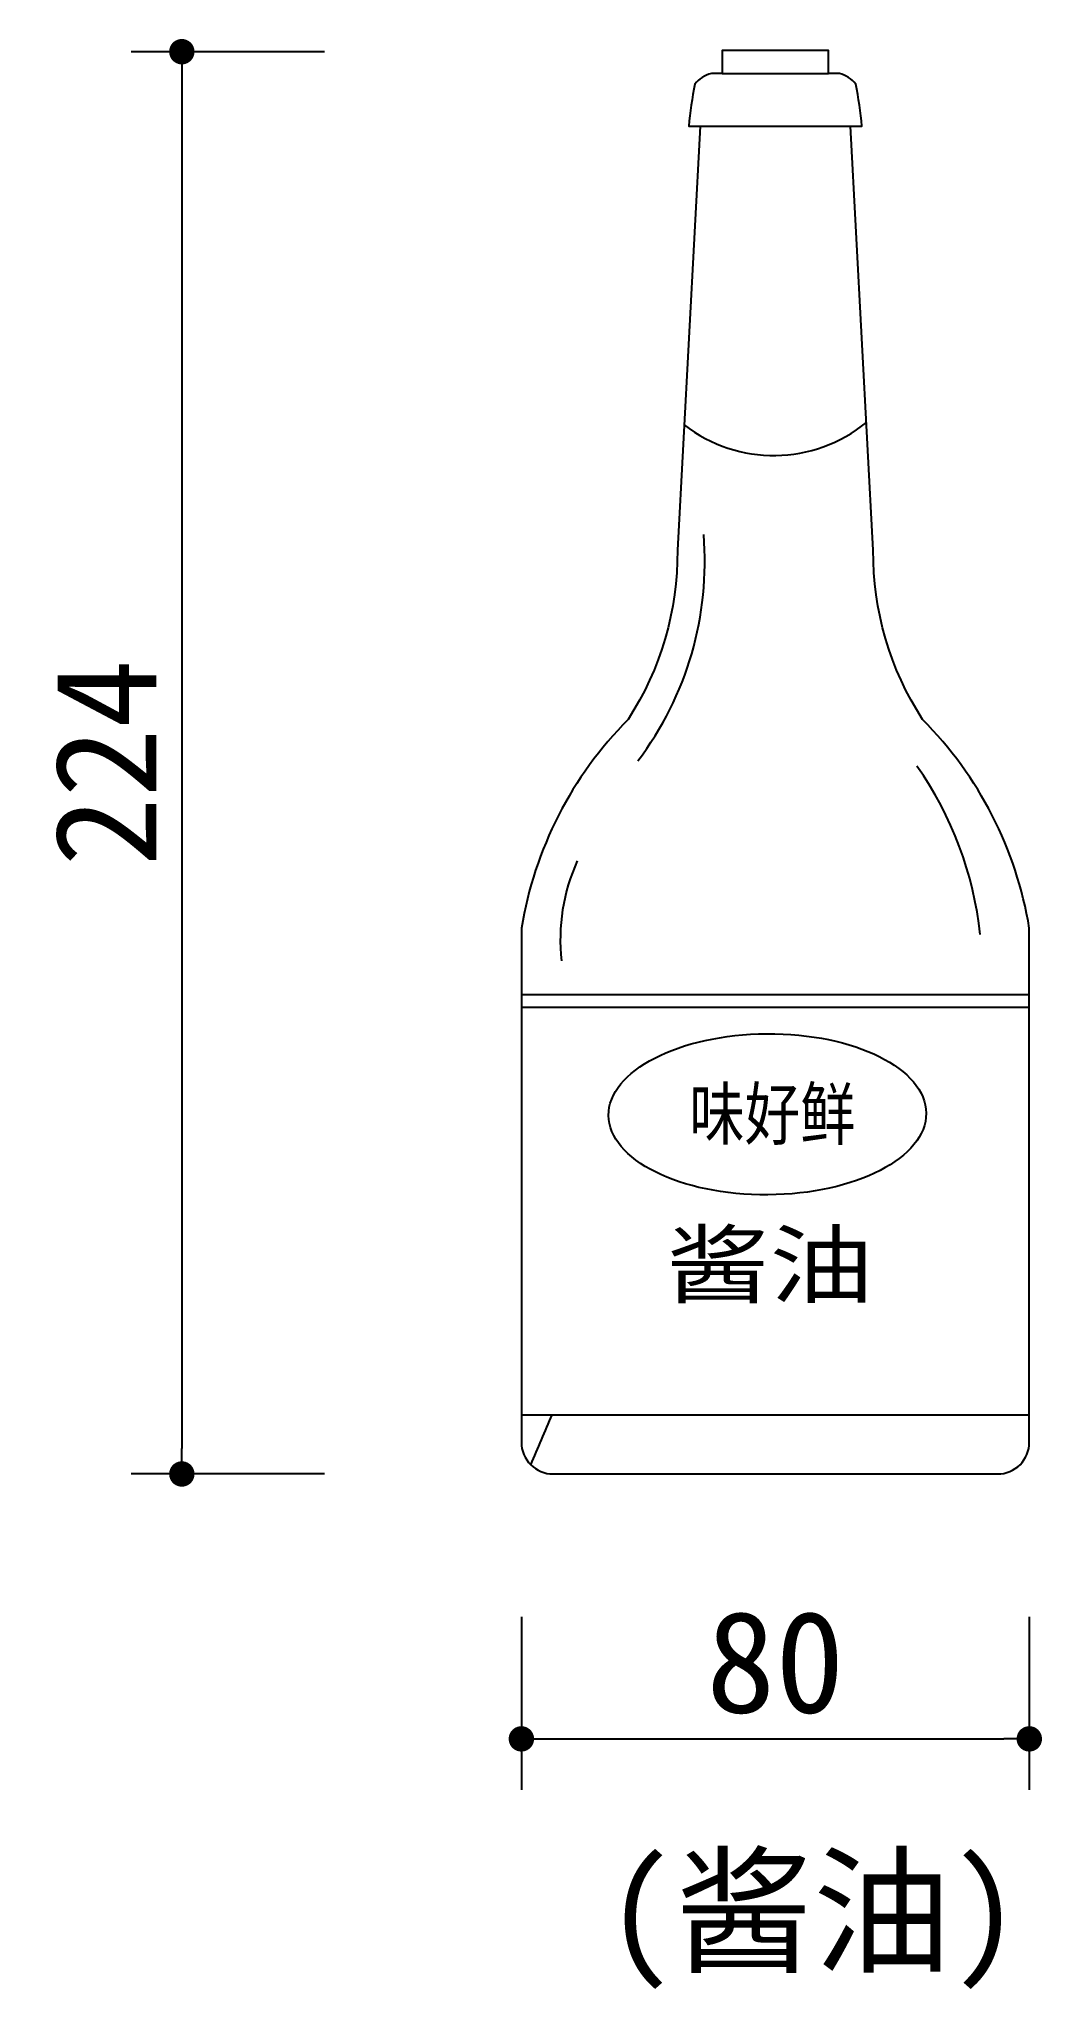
# Model space of a CAD drawing. Extents: x 1031 to 1189, y 1060 to 1367.
import ezdxf
from ezdxf.enums import TextEntityAlignment as Align

# ---------------------------------------------------------------- set-up
doc = ezdxf.new("R2010")
doc.units = 0
doc.header["$MEASUREMENT"] = 0
doc.layers.get('0').update_dxf_attribs({"linetype": 'CONTINUOUS'})
doc.layers.get('DEFPOINTS').update_dxf_attribs({"linetype": 'CONTINUOUS'})
for name, color, linetype in [('3', 3, 'CONTINUOUS'), ('7', 7, 'CONTINUOUS'), ('DIM', 3, 'CONTINUOUS'), ('TEXT', 3, 'CONTINUOUS')]:
    doc.layers.add(name, color=color, linetype=linetype)
doc.styles.add('HZ', font='simfang.ttf')
doc.styles.add('STYLE2', font='simhei.ttf')
doc.dimstyles.new('BOOK', dxfattribs={"dimscale": 8, "dimtxt": 2, "dimasz": 0.5, "dimexe": 1, "dimexo": 1, "dimgap": 0.5, "dimtad": 1, "dimdec": 0, "dimtxsty": 'HZ', "dimblk1": 'DOT', "dimblk2": 'DOT', "dimsah": 1, "dimcen": 0, "dimazin": 3, "dimtfac": 0.5, "dimtdec": 0, "dimtmove": 0, "dimatfit": 3, "dimtolj": 1, "dimtzin": 0})

# ---------------------------------------------------------------- blocks, each defined once
blk = doc.blocks.new('_DOT')
at = {"color": 0, "linetype": 'BYBLOCK'}
blk.add_line((-0.5, 0), (-1, 0), dxfattribs=at)
at = {"color": 0, "linetype": 'BYBLOCK', "const_width": 0.5}
blk.add_lwpolyline([(-0.25, 0, 1), (0.25, 0, 1)], format="xyb", close=True, dxfattribs=at)
blk = doc.blocks.new('*D1')
at = {"color": 0, "linetype": 'BYBLOCK'}
for p, q in [((1979.42, 1546.46), (1948.95, 1546.46)), ((1956.95, 1542.46), (1956.95, 1326.46)), ((1979.42, 1322.46), (1948.95, 1322.46))]:
    blk.add_line(p, q, dxfattribs=at)
at = {"layer": 'DEFPOINTS', "color": 0, "linetype": 'BYBLOCK'}
for p in [(1987.42, 1546.46), (1956.95, 1322.46), (1987.42, 1322.46)]:
    blk.add_point(p, dxfattribs=at)
at = {"color": 0, "linetype": 'BYBLOCK', "xscale": 4, "yscale": 4, "zscale": 4}
for p, rotation in [((1956.95, 1546.46), 90), ((1956.95, 1322.46), 270)]:
    blk.add_blockref('_DOT', p, dxfattribs=dict(at, rotation=rotation))
at = {"color": 0, "linetype": 'BYBLOCK', "insert": (1944.95, 1434.46), "char_height": 16, "attachment_point": 5, "rotation": 90, "style": 'HZ'}
blk.add_mtext('\\A1;224', dxfattribs=at)
blk = doc.blocks.new('*D0')
at = {"color": 0, "linetype": 'BYBLOCK'}
for p, q in [((2010.43, 1299.98), (2010.43, 1272.74)), ((2090.43, 1299.98), (2090.43, 1272.74)), ((2014.43, 1280.74), (2086.43, 1280.74))]:
    blk.add_line(p, q, dxfattribs=at)
at = {"layer": 'DEFPOINTS', "color": 0, "linetype": 'BYBLOCK'}
for p in [(2010.43, 1307.98), (2090.43, 1307.98), (2090.43, 1280.74)]:
    blk.add_point(p, dxfattribs=at)
at = {"color": 0, "linetype": 'BYBLOCK', "xscale": 4, "yscale": 4, "zscale": 4, "rotation": 180}
blk.add_blockref('_DOT', (2010.43, 1280.74), dxfattribs=at)
at = {"color": 0, "linetype": 'BYBLOCK', "xscale": 4, "yscale": 4, "zscale": 4}
blk.add_blockref('_DOT', (2090.43, 1280.74), dxfattribs=at)
at = {"color": 0, "linetype": 'BYBLOCK', "insert": (2050.43, 1292.74), "char_height": 16, "attachment_point": 5, "style": 'HZ'}
blk.add_mtext('\\A1;80', dxfattribs=at)

msp = doc.modelspace()

# ---------------------------------------------------------------- linework, layer by layer
at = {"layer": '3'}
msp.add_line((1107.28, 1214.67), (1187.28, 1214.67), dxfattribs=at)
for centre, radius, start, end in [((1084.36, 1284.82), 51.81, 322.7883, 4.7733), ((1123.15, 1220.11), 56.71, 6.1043, 35.0328), ((1143.69, 1225.31), 30.28, 155.7567, 186.2863), ((684.42, 1329.12), 463.5, 336.2745, 337.3338)]:
    msp.add_arc(centre, radius, start, end, dxfattribs=at)
msp.add_ellipse((1146.02, 1197.82), major_axis=(-25.01, -0.17), ratio=0.507128, dxfattribs=at)
at = {"layer": '7'}
for p, q in [((1138.92, 1361.76), (1155.64, 1361.76)), ((1135.45, 1353.42), (1159.11, 1353.42)), ((1107.28, 1216.67), (1187.28, 1216.67)), ((1107.28, 1150.51), (1187.28, 1150.51))]:
    msp.add_line(p, q, dxfattribs=at)
msp.add_lwpolyline([(1138.92, 1361.76), (1137.2, 1361.76, 0.143176), (1134.58, 1360.08, 0.022475), (1133.64, 1353.42), (1135.45, 1353.42), (1131.85, 1286.65, -0.146702), (1124.08, 1259.99, 0.155704), (1107.28, 1227.15), (1107.28, 1146.17, 0.414214), (1112.28, 1141.17), (1182.28, 1141.17, 0.414214), (1187.28, 1146.17), (1187.28, 1227.15, 0.155704), (1170.48, 1259.99, -0.146702), (1162.71, 1286.65), (1159.11, 1353.42), (1160.91, 1353.42, 0.022475), (1159.98, 1360.08, 0.143176), (1157.36, 1361.76), (1155.64, 1361.76), (1155.64, 1365.36), (1147.28, 1365.36), (1138.92, 1365.36)], format="xyb", close=True, dxfattribs=at)
msp.add_arc((1147.03, 1324.71), 23.12, 232.3615, 309.1937, dxfattribs=at)

# ---------------------------------------------------------------- texts
at = {"layer": '3', "color": 3, "style": 'STYLE2'}
for s, height, width, p in [('味好鲜', 8, 0.8, (1146.81, 1193.88)), ('酱油', 10, 1.2, (1146.36, 1169.13))]:
    msp.add_text(s, height=height, dxfattribs=dict(at, width=width)).set_placement(p, align=Align.CENTER)
at = {"layer": 'TEXT', "linetype": 'BYBLOCK', "style": 'HZ'}
msp.add_text('(酱油)', height=16, dxfattribs=at).set_placement((1120.48, 1064.33))

# ---------------------------------------------------------------- dimensions: what is measured, and where the dimension line sits
at = {"layer": 'DIM'}
dim = msp.add_linear_dim(base=(1053.8, 1141.17), p1=(1084.27, 1365.17), p2=(1084.27, 1141.17), angle=90, dimstyle='BOOK', dxfattribs=at)
dim.commit()
dim.dimension.update_dxf_attribs({"geometry": '*D1', "text_midpoint": (1041.8, 1253.17), "insert": (-903.15, -181.29)})
dim = msp.add_linear_dim(base=(1187.28, 1099.45), p1=(1107.28, 1126.69), p2=(1187.28, 1126.69), dimstyle='BOOK', dxfattribs=at)
dim.commit()
dim.dimension.update_dxf_attribs({"geometry": '*D0', "text_midpoint": (1147.28, 1111.45), "insert": (-903.15, -181.29)})

doc.saveas('drawing.dxf')
